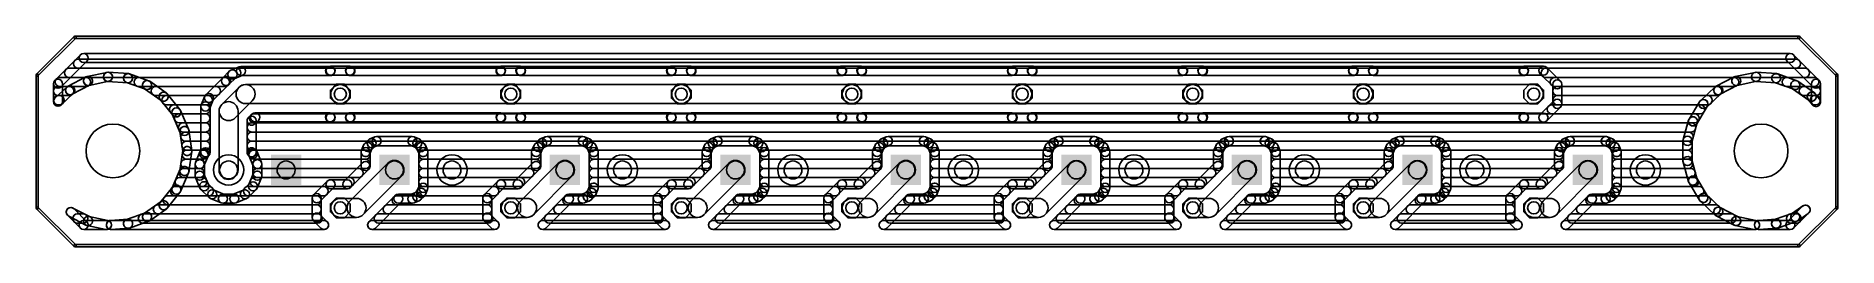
# Model space of a CAD drawing. Extents: x 0 to 121, y 0 to 14.
import ezdxf

# ---------------------------------------------------------------- set-up
doc = ezdxf.new("R2010")
doc.units = 0
for name, color, linetype in [('16', 175, 'CONTINUOUS'), ('17', 82, 'CONTINUOUS'), ('20', 30, 'CONTINUOUS'), ('44', 253, 'CONTINUOUS')]:
    doc.layers.add(name, color=color, linetype=linetype)

# ---------------------------------------------------------------- blocks, each defined once
blk = doc.blocks.new('SQUAREP')
blk.add_solid([(-0.5, -0.5), (0.5, -0.5), (-0.5, 0.5), (0.5, 0.5)])
blk = doc.blocks.new('ROUNDP')
blk.add_circle((0, 0), 0.5)
blk = doc.blocks.new('OCTAGONP')
blk.add_lwpolyline([(-0.5, -0.2071), (-0.5, 0.2071), (-0.2071, 0.5), (0.2071, 0.5), (0.5, 0.2071), (0.5, -0.2071), (0.2071, -0.5), (-0.2071, -0.5)], close=True)

msp = doc.modelspace()

# ---------------------------------------------------------------- linework, layer by layer
at = {"layer": '16'}
for points in [[(1.6125, 10.6358), (3.3342, 12.3575, 1), (2.9031, 12.7885), (1.1815, 11.0669, 1)], [(2.7376, 11.8872), (117.9123, 11.8872, 1), (117.9123, 12.4968), (2.7376, 12.4968, 1)], [(3.1187, 12.2682), (117.5313, 12.2682, 1), (117.5313, 12.8778), (3.1187, 12.8778, 1)], [(117.3158, 12.3575), (119.0375, 10.6358, 1), (119.4685, 11.0669), (117.7469, 12.7885, 1)], [(1.7018, 9.6588), (1.7018, 10.8513, 1), (1.0922, 10.8513), (1.0922, 9.6588, 1)], [(1.5185, 10.668), (3.2813, 10.668, 1), (3.2813, 11.2776), (1.5185, 11.2776, 1)], [(2.128, 11.2776), (13.3552, 11.2776, 1), (13.3552, 11.8872), (2.128, 11.8872, 1)], [(3.2726, 11.3116), (2.0688, 10.6878, 1), (2.3493, 10.1466), (3.5531, 10.7703, 1)], [(4.6782, 11.6152), (3.3508, 11.3394, 1), (3.4749, 10.7425), (4.8023, 11.0184, 1)], [(3.4128, 11.3458), (3.4128, 11.3458, 1), (3.4128, 10.7362), (3.4128, 10.7362, 1)], [(6.1137, 11.5284), (4.7611, 11.6209, 1), (4.7195, 11.0127), (6.0721, 10.9202, 1)], [(4.7403, 11.6216), (4.7403, 11.6216, 1), (4.7403, 11.012), (4.7403, 11.012, 1)], [(7.4725, 11.0574), (6.195, 11.5115, 1), (5.9908, 10.9371), (7.2683, 10.483, 1)], [(6.0929, 11.5291), (6.0929, 11.5291, 1), (6.0929, 10.9195), (6.0929, 10.9195, 1)], [(6.8005, 10.668), (12.5916, 10.668, 1), (12.5916, 11.2776), (6.8005, 11.2776, 1)], [(8.6538, 10.2374), (7.5462, 11.0193, 1), (7.1946, 10.5212), (8.3022, 9.7394, 1)], [(7.3704, 11.075), (7.3704, 11.075, 1), (7.3704, 10.4654), (7.3704, 10.4654, 1)], [(12.441, 11.2532), (11.3032, 10.1154, 1), (11.7342, 9.6843), (12.872, 10.8221, 1)], [(12.8768, 11.689), (12.441, 11.2532, 1), (12.872, 10.8221), (13.3079, 11.258, 1)], [(13.5452, 11.991), (12.9757, 11.7551, 1), (13.209, 11.1919), (13.7784, 11.4278, 1)], [(19.6423, 12.0142), (13.6618, 12.0142, 1), (13.6618, 11.4046), (19.6423, 11.4046, 1)], [(19.4522, 11.9503), (19.4268, 11.9249, 1), (19.8578, 11.4939), (19.8832, 11.5193, 1)], [(20.9723, 12.0396), (19.6677, 12.0396, 1), (19.6677, 11.43), (20.9723, 11.43, 1)], [(21.2132, 11.9249), (21.1878, 11.9503, 1), (20.7568, 11.5193), (20.7822, 11.4939, 1)], [(31.0723, 12.0142), (20.9977, 12.0142, 1), (20.9977, 11.4046), (31.0723, 11.4046, 1)], [(30.8822, 11.9503), (30.8568, 11.9249, 1), (31.2878, 11.4939), (31.3132, 11.5193, 1)], [(32.4023, 12.0396), (31.0977, 12.0396, 1), (31.0977, 11.43), (32.4023, 11.43, 1)], [(32.6432, 11.9249), (32.6178, 11.9503, 1), (32.1868, 11.5193), (32.2122, 11.4939, 1)], [(42.5023, 12.0142), (32.4277, 12.0142, 1), (32.4277, 11.4046), (42.5023, 11.4046, 1)], [(42.3122, 11.9503), (42.2868, 11.9249, 1), (42.7178, 11.4939), (42.7432, 11.5193, 1)], [(43.8323, 12.0396), (42.5277, 12.0396, 1), (42.5277, 11.43), (43.8323, 11.43, 1)], [(44.0732, 11.9249), (44.0478, 11.9503, 1), (43.6168, 11.5193), (43.6422, 11.4939, 1)], [(53.9323, 12.0142), (43.8577, 12.0142, 1), (43.8577, 11.4046), (53.9323, 11.4046, 1)], [(53.7422, 11.9503), (53.7168, 11.9249, 1), (54.1478, 11.4939), (54.1732, 11.5193, 1)], [(55.2623, 12.0396), (53.9577, 12.0396, 1), (53.9577, 11.43), (55.2623, 11.43, 1)], [(55.5032, 11.9249), (55.4778, 11.9503, 1), (55.0468, 11.5193), (55.0722, 11.4939, 1)], [(65.3623, 12.0142), (55.2877, 12.0142, 1), (55.2877, 11.4046), (65.3623, 11.4046, 1)], [(65.1722, 11.9503), (65.1468, 11.9249, 1), (65.5778, 11.4939), (65.6032, 11.5193, 1)], [(66.6923, 12.0396), (65.3877, 12.0396, 1), (65.3877, 11.43), (66.6923, 11.43, 1)], [(66.9332, 11.9249), (66.9078, 11.9503, 1), (66.4768, 11.5193), (66.5022, 11.4939, 1)], [(76.7923, 12.0142), (66.7177, 12.0142, 1), (66.7177, 11.4046), (76.7923, 11.4046, 1)], [(76.6022, 11.9503), (76.5768, 11.9249, 1), (77.0078, 11.4939), (77.0332, 11.5193, 1)], [(78.1223, 12.0396), (76.8177, 12.0396, 1), (76.8177, 11.43), (78.1223, 11.43, 1)], [(78.3632, 11.9249), (78.3378, 11.9503, 1), (77.9068, 11.5193), (77.9322, 11.4939, 1)], [(88.2223, 12.0142), (78.1477, 12.0142, 1), (78.1477, 11.4046), (88.2223, 11.4046, 1)], [(88.0322, 11.9503), (88.0068, 11.9249, 1), (88.4378, 11.4939), (88.4632, 11.5193, 1)], [(89.5523, 12.0396), (88.2477, 12.0396, 1), (88.2477, 11.43), (89.5523, 11.43, 1)], [(89.7932, 11.9249), (89.7678, 11.9503, 1), (89.3368, 11.5193), (89.3622, 11.4939, 1)], [(99.6523, 12.0142), (89.5777, 12.0142, 1), (89.5777, 11.4046), (99.6523, 11.4046, 1)], [(99.4622, 11.9503), (99.4368, 11.9249, 1), (99.8678, 11.4939), (99.8932, 11.5193, 1)], [(100.9823, 12.0396), (99.6777, 12.0396, 1), (99.6777, 11.43), (100.9823, 11.43, 1)], [(102.1203, 11.0278), (101.1978, 11.9503, 1), (100.7668, 11.5193), (101.6893, 10.5968, 1)], [(101.1347, 11.2776), (118.5219, 11.2776, 1), (118.5219, 11.8872), (101.1347, 11.8872, 1)], [(101.7443, 10.668), (113.7713, 10.668, 1), (113.7713, 11.2776), (101.7443, 11.2776, 1)], [(102.2096, 9.5077), (102.2096, 10.8123, 1), (101.6, 10.8123), (101.6, 9.5077, 1)], [(113.7626, 11.3116), (112.5588, 10.6878, 1), (112.8393, 10.1466), (114.0431, 10.7703, 1)], [(115.1682, 11.6152), (113.8408, 11.3394, 1), (113.9649, 10.7425), (115.2923, 11.0184, 1)], [(116.6037, 11.5284), (115.2511, 11.6209, 1), (115.2095, 11.0127), (116.5621, 10.9202, 1)], [(117.9625, 11.0574), (116.685, 11.5115, 1), (116.4808, 10.9371), (117.7583, 10.483, 1)], [(117.2904, 10.668), (119.1315, 10.668, 1), (119.1315, 11.2776), (117.2904, 11.2776, 1)], [(119.1438, 10.2374), (118.0362, 11.0193, 1), (117.6846, 10.5212), (118.7922, 9.7394, 1)], [(118.9482, 10.8513), (118.9482, 9.6381, 1), (119.5578, 9.6381), (119.5578, 10.8513, 1)], [(2.001, 10.64), (1.189, 9.8815, 1), (1.605, 9.436), (2.4171, 10.1944, 1)], [(1.397, 10.0584), (2.1512, 10.0584, 1), (2.1512, 10.668), (1.397, 10.668, 1)], [(1.397, 9.4488), (1.4985, 9.4488, 1), (1.4985, 10.0584), (1.397, 10.0584, 1)], [(2.2091, 10.722), (2.2091, 10.722, 1), (2.2091, 10.1124), (2.2091, 10.1124, 1)], [(7.947, 10.0584), (11.982, 10.0584, 1), (11.982, 10.668), (7.947, 10.668, 1)], [(9.5701, 9.129), (8.7145, 10.1807, 1), (8.2416, 9.796), (9.0972, 8.7443, 1)], [(8.478, 10.2932), (8.478, 10.2932, 1), (8.478, 9.6836), (8.478, 9.6836, 1)], [(8.669, 9.4488), (11.4581, 9.4488, 1), (11.4581, 10.0584), (8.669, 10.0584, 1)], [(11.2371, 10.0165), (11.0012, 9.447, 1), (11.5644, 9.2138), (11.8003, 9.7832, 1)], [(13.2812, 8.5732), (14.419, 9.711, 1), (13.521, 10.609), (12.3832, 9.4712, 1)], [(13.97, 9.525), (20.32, 9.525, 1), (20.32, 10.795), (13.97, 10.795, 1)], [(20.32, 9.525), (31.75, 9.525, 1), (31.75, 10.795), (20.32, 10.795, 1)], [(31.75, 9.525), (43.18, 9.525, 1), (43.18, 10.795), (31.75, 10.795, 1)], [(43.18, 9.525), (54.61, 9.525, 1), (54.61, 10.795), (43.18, 10.795, 1)], [(54.61, 9.525), (66.04, 9.525, 1), (66.04, 10.795), (54.61, 10.795, 1)], [(66.04, 9.525), (77.47, 9.525, 1), (77.47, 10.795), (66.04, 10.795, 1)], [(77.47, 9.525), (88.9, 9.525, 1), (88.9, 10.795), (77.47, 10.795, 1)], [(88.9, 9.525), (100.33, 9.525, 1), (100.33, 10.795), (88.9, 10.795, 1)], [(101.1978, 8.3697), (102.1203, 9.2922, 1), (101.6893, 9.7232), (100.7668, 8.8007, 1)], [(101.9048, 10.0584), (112.6412, 10.0584, 1), (112.6412, 10.668), (101.9048, 10.668, 1)], [(101.9048, 9.4488), (111.9885, 9.4488, 1), (111.9885, 10.0584), (101.9048, 10.0584, 1)], [(111.4478, 9.6502), (110.7433, 8.4918, 1), (111.2642, 8.175), (111.9686, 9.3334, 1)], [(112.491, 10.64), (111.5002, 9.7146, 1), (111.9162, 9.269), (112.9071, 10.1944, 1)], [(111.4034, 9.4918), (111.4034, 9.4918, 1), (112.013, 9.4918), (112.013, 9.4918, 1)], [(112.6991, 10.722), (112.6991, 10.722, 1), (112.6991, 10.1124), (112.6991, 10.1124, 1)], [(118.437, 10.0584), (119.253, 10.0584, 1), (119.253, 10.668), (118.437, 10.668, 1)], [(119.4894, 9.8305), (119.2045, 10.1807, 1), (118.7316, 9.796), (119.0166, 9.4457, 1)], [(118.968, 10.2932), (118.968, 10.2932, 1), (118.968, 9.6836), (118.968, 9.6836, 1)], [(119.159, 9.4488), (119.253, 9.4488, 1), (119.253, 10.0584), (119.159, 10.0584, 1)], [(9.165, 8.8392), (11.2828, 8.8392, 1), (11.2828, 9.4488), (9.165, 9.4488, 1)], [(9.6384, 8.9367), (9.6384, 8.9367, 1), (9.0288, 8.9367), (9.0288, 8.9367, 1)], [(10.1534, 7.8146), (9.6132, 9.0581, 1), (9.0541, 8.8153), (9.5942, 7.5717, 1)], [(9.5084, 8.2296), (11.2828, 8.2296, 1), (11.2828, 8.8392), (9.5084, 8.8392, 1)], [(10.978, 9.3304), (10.978, 6.2606, 1), (11.5876, 6.2606), (11.5876, 9.3304, 1)], [(13.4672, 5.08), (13.4672, 9.0222, 1), (12.1972, 9.0222), (12.1972, 5.08, 1)], [(14.5971, 8.1649), (14.8273, 8.3951, 1), (14.3963, 8.8261), (14.1661, 8.5959, 1)], [(14.6864, 6.2606), (14.6864, 8.3804, 1), (14.0768, 8.3804), (14.0768, 6.2606, 1)], [(14.5356, 8.2296), (111.126, 8.2296, 1), (111.126, 8.8392), (14.5356, 8.8392, 1)], [(14.6118, 8.3058), (19.6423, 8.3058, 1), (19.6423, 8.9154), (14.6118, 8.9154, 1)], [(19.4268, 8.3951), (19.4522, 8.3697, 1), (19.8832, 8.8007), (19.8578, 8.8261, 1)], [(19.6677, 8.2804), (20.9723, 8.2804, 1), (20.9723, 8.89), (19.6677, 8.89, 1)], [(21.1878, 8.3697), (21.2132, 8.3951, 1), (20.7822, 8.8261), (20.7568, 8.8007, 1)], [(20.9977, 8.3058), (31.0723, 8.3058, 1), (31.0723, 8.9154), (20.9977, 8.9154, 1)], [(30.8568, 8.3951), (30.8822, 8.3697, 1), (31.3132, 8.8007), (31.2878, 8.8261, 1)], [(31.0977, 8.2804), (32.4023, 8.2804, 1), (32.4023, 8.89), (31.0977, 8.89, 1)], [(32.6178, 8.3697), (32.6432, 8.3951, 1), (32.2122, 8.8261), (32.1868, 8.8007, 1)], [(32.4277, 8.3058), (42.5023, 8.3058, 1), (42.5023, 8.9154), (32.4277, 8.9154, 1)], [(42.2868, 8.3951), (42.3122, 8.3697, 1), (42.7432, 8.8007), (42.7178, 8.8261, 1)], [(42.5277, 8.2804), (43.8323, 8.2804, 1), (43.8323, 8.89), (42.5277, 8.89, 1)], [(44.0478, 8.3697), (44.0732, 8.3951, 1), (43.6422, 8.8261), (43.6168, 8.8007, 1)], [(43.8577, 8.3058), (53.9323, 8.3058, 1), (53.9323, 8.9154), (43.8577, 8.9154, 1)], [(53.7168, 8.3951), (53.7422, 8.3697, 1), (54.1732, 8.8007), (54.1478, 8.8261, 1)], [(53.9577, 8.2804), (55.2623, 8.2804, 1), (55.2623, 8.89), (53.9577, 8.89, 1)], [(55.4778, 8.3697), (55.5032, 8.3951, 1), (55.0722, 8.8261), (55.0468, 8.8007, 1)], [(55.2877, 8.3058), (65.3623, 8.3058, 1), (65.3623, 8.9154), (55.2877, 8.9154, 1)], [(65.1468, 8.3951), (65.1722, 8.3697, 1), (65.6032, 8.8007), (65.5778, 8.8261, 1)], [(65.3877, 8.2804), (66.6923, 8.2804, 1), (66.6923, 8.89), (65.3877, 8.89, 1)], [(66.9078, 8.3697), (66.9332, 8.3951, 1), (66.5022, 8.8261), (66.4768, 8.8007, 1)], [(66.7177, 8.3058), (76.7923, 8.3058, 1), (76.7923, 8.9154), (66.7177, 8.9154, 1)], [(76.5768, 8.3951), (76.6022, 8.3697, 1), (77.0332, 8.8007), (77.0078, 8.8261, 1)], [(76.8177, 8.2804), (78.1223, 8.2804, 1), (78.1223, 8.89), (76.8177, 8.89, 1)], [(78.3378, 8.3697), (78.3632, 8.3951, 1), (77.9322, 8.8261), (77.9068, 8.8007, 1)], [(78.1477, 8.3058), (88.2223, 8.3058, 1), (88.2223, 8.9154), (78.1477, 8.9154, 1)], [(88.0068, 8.3951), (88.0322, 8.3697, 1), (88.4632, 8.8007), (88.4378, 8.8261, 1)], [(88.2477, 8.2804), (89.5523, 8.2804, 1), (89.5523, 8.89), (88.2477, 8.89, 1)], [(89.7678, 8.3697), (89.7932, 8.3951, 1), (89.3622, 8.8261), (89.3368, 8.8007, 1)], [(89.5777, 8.3058), (99.6523, 8.3058, 1), (99.6523, 8.9154), (89.5777, 8.9154, 1)], [(99.4368, 8.3951), (99.4622, 8.3697, 1), (99.8932, 8.8007), (99.8678, 8.8261, 1)], [(99.6777, 8.2804), (100.9823, 8.2804, 1), (100.9823, 8.89), (99.6777, 8.89, 1)], [(101.5411, 8.8392), (111.4967, 8.8392, 1), (111.4967, 9.4488), (101.5411, 9.4488, 1)], [(110.7103, 8.4156), (110.3445, 7.1101, 1), (110.9315, 6.9457), (111.2973, 8.2512, 1)], [(110.699, 8.3334), (110.699, 8.3334, 1), (111.3086, 8.3334), (111.3086, 8.3334, 1)], [(9.7732, 7.62), (11.2828, 7.62, 1), (11.2828, 8.2296), (9.7732, 8.2296, 1)], [(10.1786, 7.6932), (10.1786, 7.6932, 1), (9.569, 7.6932), (9.569, 7.6932, 1)], [(10.3604, 6.3915), (10.1757, 7.7347, 1), (9.5718, 7.6516), (9.7564, 6.3085, 1)], [(9.9257, 7.0104), (11.2828, 7.0104, 1), (11.2828, 7.62), (9.9257, 7.62, 1)], [(14.3816, 7.62), (110.8893, 7.62, 1), (110.8893, 8.2296), (14.3816, 8.2296, 1)], [(14.3816, 7.0104), (110.7185, 7.0104, 1), (110.7185, 7.62), (14.3816, 7.62, 1)], [(22.6377, 7.292), (22.3016, 7.1528, 1), (22.5349, 6.5896), (22.871, 6.7288, 1)], [(25.1501, 7.3152), (22.7543, 7.3152, 1), (22.7543, 6.7056), (25.1501, 6.7056, 1)], [(25.6028, 7.1528), (25.2667, 7.292, 1), (25.0334, 6.7288), (25.3695, 6.5896, 1)], [(34.0677, 7.292), (33.7316, 7.1528, 1), (33.9649, 6.5896), (34.301, 6.7288, 1)], [(36.5801, 7.3152), (34.1843, 7.3152, 1), (34.1843, 6.7056), (36.5801, 6.7056, 1)], [(37.0328, 7.1528), (36.6967, 7.292, 1), (36.4634, 6.7288), (36.7995, 6.5896, 1)], [(45.4977, 7.292), (45.1616, 7.1528, 1), (45.3949, 6.5896), (45.731, 6.7288, 1)], [(48.0101, 7.3152), (45.6143, 7.3152, 1), (45.6143, 6.7056), (48.0101, 6.7056, 1)], [(48.4628, 7.1528), (48.1267, 7.292, 1), (47.8934, 6.7288), (48.2295, 6.5896, 1)], [(56.9277, 7.292), (56.5916, 7.1528, 1), (56.8249, 6.5896), (57.161, 6.7288, 1)], [(59.4401, 7.3152), (57.0443, 7.3152, 1), (57.0443, 6.7056), (59.4401, 6.7056, 1)], [(59.8928, 7.1528), (59.5567, 7.292, 1), (59.3234, 6.7288), (59.6595, 6.5896, 1)], [(68.3577, 7.292), (68.0216, 7.1528, 1), (68.2549, 6.5896), (68.591, 6.7288, 1)], [(70.8701, 7.3152), (68.4743, 7.3152, 1), (68.4743, 6.7056), (70.8701, 6.7056, 1)], [(71.3228, 7.1528), (70.9867, 7.292, 1), (70.7534, 6.7288), (71.0895, 6.5896, 1)], [(79.7877, 7.292), (79.4516, 7.1528, 1), (79.6849, 6.5896), (80.021, 6.7288, 1)], [(82.3001, 7.3152), (79.9043, 7.3152, 1), (79.9043, 6.7056), (82.3001, 6.7056, 1)], [(82.7528, 7.1528), (82.4167, 7.292, 1), (82.1834, 6.7288), (82.5195, 6.5896, 1)], [(91.2177, 7.292), (90.8816, 7.1528, 1), (91.1149, 6.5896), (91.451, 6.7288, 1)], [(93.7301, 7.3152), (91.3343, 7.3152, 1), (91.3343, 6.7056), (93.7301, 6.7056, 1)], [(94.1828, 7.1528), (93.8467, 7.292, 1), (93.6134, 6.7288), (93.9495, 6.5896, 1)], [(102.6477, 7.292), (102.3116, 7.1528, 1), (102.5449, 6.5896), (102.881, 6.7288, 1)], [(105.1601, 7.3152), (102.7643, 7.3152, 1), (102.7643, 6.7056), (105.1601, 6.7056, 1)], [(105.6128, 7.1528), (105.2767, 7.292, 1), (105.0434, 6.7288), (105.3795, 6.5896, 1)], [(110.3332, 7.0279), (110.3332, 5.6721, 1), (110.9428, 5.6721), (110.9428, 7.0279, 1)], [(10.1757, 4.9653), (10.3604, 6.3085, 1), (9.7564, 6.3915), (9.5718, 5.0483, 1)], [(10.0095, 6.4008), (11.2828, 6.4008, 1), (11.2828, 7.0104), (10.0095, 7.0104, 1)], [(10.0235, 5.7912), (11.1636, 5.7912, 1), (11.1636, 6.4008), (10.0235, 6.4008, 1)], [(10.9141, 6.2901), (10.6202, 5.5806, 1), (11.1834, 5.3473), (11.4773, 6.0568, 1)], [(11.0673, 6.4761), (10.9802, 6.389, 1), (11.4112, 5.958), (11.4983, 6.0451, 1)], [(14.3816, 6.4008), (22.2526, 6.4008, 1), (22.2526, 7.0104), (14.3816, 7.0104, 1)], [(14.6842, 6.389), (14.5971, 6.4761, 1), (14.1661, 6.0451), (14.2532, 5.958, 1)], [(15.0442, 5.5806), (14.7503, 6.2901, 1), (14.1871, 6.0568), (14.481, 5.3473, 1)], [(14.5008, 5.7912), (22.0218, 5.7912, 1), (22.0218, 6.4008), (14.5008, 6.4008, 1)], [(21.8794, 6.7306), (21.7402, 6.3945, 1), (22.3034, 6.1612), (22.4426, 6.4973, 1)], [(21.717, 6.2779), (21.717, 5.3408, 1), (22.3266, 5.3408), (22.3266, 6.2779, 1)], [(22.2027, 7.0867), (21.9455, 6.8295, 1), (22.3765, 6.3984), (22.6338, 6.6557, 1)], [(25.9589, 6.8295), (25.7017, 7.0867, 1), (25.2706, 6.6557), (25.5279, 6.3984, 1)], [(25.6518, 6.4008), (33.6826, 6.4008, 1), (33.6826, 7.0104), (25.6518, 7.0104, 1)], [(26.1642, 6.3945), (26.025, 6.7306, 1), (25.4618, 6.4973), (25.601, 6.1612, 1)], [(26.1874, 3.8821), (26.1874, 6.2779, 1), (25.5778, 6.2779), (25.5778, 3.8821, 1)], [(25.8826, 5.7912), (33.4518, 5.7912, 1), (33.4518, 6.4008), (25.8826, 6.4008, 1)], [(33.3094, 6.7306), (33.1702, 6.3945, 1), (33.7334, 6.1612), (33.8726, 6.4973, 1)], [(33.147, 6.2779), (33.147, 5.3408, 1), (33.7566, 5.3408), (33.7566, 6.2779, 1)], [(33.6327, 7.0867), (33.3755, 6.8295, 1), (33.8065, 6.3984), (34.0638, 6.6557, 1)], [(37.3889, 6.8295), (37.1317, 7.0867, 1), (36.7006, 6.6557), (36.9579, 6.3984, 1)], [(37.0818, 6.4008), (45.1126, 6.4008, 1), (45.1126, 7.0104), (37.0818, 7.0104, 1)], [(37.5942, 6.3945), (37.455, 6.7306, 1), (36.8918, 6.4973), (37.031, 6.1612, 1)], [(37.6174, 3.8821), (37.6174, 6.2779, 1), (37.0078, 6.2779), (37.0078, 3.8821, 1)], [(37.3126, 5.7912), (44.8818, 5.7912, 1), (44.8818, 6.4008), (37.3126, 6.4008, 1)], [(44.7394, 6.7306), (44.6002, 6.3945, 1), (45.1634, 6.1612), (45.3026, 6.4973, 1)], [(44.577, 6.2779), (44.577, 5.3408, 1), (45.1866, 5.3408), (45.1866, 6.2779, 1)], [(45.0627, 7.0867), (44.8055, 6.8295, 1), (45.2365, 6.3984), (45.4938, 6.6557, 1)], [(48.8189, 6.8295), (48.5617, 7.0867, 1), (48.1306, 6.6557), (48.3879, 6.3984, 1)], [(48.5118, 6.4008), (56.5426, 6.4008, 1), (56.5426, 7.0104), (48.5118, 7.0104, 1)], [(49.0242, 6.3945), (48.885, 6.7306, 1), (48.3218, 6.4973), (48.461, 6.1612, 1)], [(49.0474, 3.8821), (49.0474, 6.2779, 1), (48.4378, 6.2779), (48.4378, 3.8821, 1)], [(48.7426, 5.7912), (56.3118, 5.7912, 1), (56.3118, 6.4008), (48.7426, 6.4008, 1)], [(56.1694, 6.7306), (56.0302, 6.3945, 1), (56.5934, 6.1612), (56.7326, 6.4973, 1)], [(56.007, 6.2779), (56.007, 5.3408, 1), (56.6166, 5.3408), (56.6166, 6.2779, 1)], [(56.4927, 7.0867), (56.2355, 6.8295, 1), (56.6665, 6.3984), (56.9238, 6.6557, 1)], [(60.2489, 6.8295), (59.9917, 7.0867, 1), (59.5606, 6.6557), (59.8179, 6.3984, 1)], [(59.9418, 6.4008), (67.9726, 6.4008, 1), (67.9726, 7.0104), (59.9418, 7.0104, 1)], [(60.4542, 6.3945), (60.315, 6.7306, 1), (59.7518, 6.4973), (59.891, 6.1612, 1)], [(60.4774, 3.8821), (60.4774, 6.2779, 1), (59.8678, 6.2779), (59.8678, 3.8821, 1)], [(60.1726, 5.7912), (67.7418, 5.7912, 1), (67.7418, 6.4008), (60.1726, 6.4008, 1)], [(67.5994, 6.7306), (67.4602, 6.3945, 1), (68.0234, 6.1612), (68.1626, 6.4973, 1)], [(67.437, 6.2779), (67.437, 5.3408, 1), (68.0466, 5.3408), (68.0466, 6.2779, 1)], [(67.9227, 7.0867), (67.6655, 6.8295, 1), (68.0965, 6.3984), (68.3538, 6.6557, 1)], [(71.6789, 6.8295), (71.4217, 7.0867, 1), (70.9906, 6.6557), (71.2479, 6.3984, 1)], [(71.3718, 6.4008), (79.4026, 6.4008, 1), (79.4026, 7.0104), (71.3718, 7.0104, 1)], [(71.8842, 6.3945), (71.745, 6.7306, 1), (71.1818, 6.4973), (71.321, 6.1612, 1)], [(71.9074, 3.8821), (71.9074, 6.2779, 1), (71.2978, 6.2779), (71.2978, 3.8821, 1)], [(71.6026, 5.7912), (79.1718, 5.7912, 1), (79.1718, 6.4008), (71.6026, 6.4008, 1)], [(79.0294, 6.7306), (78.8902, 6.3945, 1), (79.4534, 6.1612), (79.5926, 6.4973, 1)], [(78.867, 6.2779), (78.867, 5.3408, 1), (79.4766, 5.3408), (79.4766, 6.2779, 1)], [(79.3527, 7.0867), (79.0955, 6.8295, 1), (79.5265, 6.3984), (79.7838, 6.6557, 1)], [(83.1089, 6.8295), (82.8517, 7.0867, 1), (82.4206, 6.6557), (82.6779, 6.3984, 1)], [(82.8018, 6.4008), (90.8326, 6.4008, 1), (90.8326, 7.0104), (82.8018, 7.0104, 1)], [(83.3142, 6.3945), (83.175, 6.7306, 1), (82.6118, 6.4973), (82.751, 6.1612, 1)], [(83.3374, 3.8821), (83.3374, 6.2779, 1), (82.7278, 6.2779), (82.7278, 3.8821, 1)], [(83.0326, 5.7912), (90.6018, 5.7912, 1), (90.6018, 6.4008), (83.0326, 6.4008, 1)], [(90.4594, 6.7306), (90.3202, 6.3945, 1), (90.8834, 6.1612), (91.0226, 6.4973, 1)], [(90.297, 6.2779), (90.297, 5.3408, 1), (90.9066, 5.3408), (90.9066, 6.2779, 1)], [(90.7827, 7.0867), (90.5255, 6.8295, 1), (90.9565, 6.3984), (91.2138, 6.6557, 1)], [(94.5389, 6.8295), (94.2817, 7.0867, 1), (93.8506, 6.6557), (94.1079, 6.3984, 1)], [(94.2318, 6.4008), (102.2626, 6.4008, 1), (102.2626, 7.0104), (94.2318, 7.0104, 1)], [(94.7442, 6.3945), (94.605, 6.7306, 1), (94.0418, 6.4973), (94.181, 6.1612, 1)], [(94.7674, 3.8821), (94.7674, 6.2779, 1), (94.1578, 6.2779), (94.1578, 3.8821, 1)], [(94.4626, 5.7912), (102.0318, 5.7912, 1), (102.0318, 6.4008), (94.4626, 6.4008, 1)], [(101.8894, 6.7306), (101.7502, 6.3945, 1), (102.3134, 6.1612), (102.4526, 6.4973, 1)], [(101.727, 6.2779), (101.727, 5.3408, 1), (102.3366, 5.3408), (102.3366, 6.2779, 1)], [(102.2127, 7.0867), (101.9555, 6.8295, 1), (102.3865, 6.3984), (102.6438, 6.6557, 1)], [(105.9689, 6.8295), (105.7117, 7.0867, 1), (105.2806, 6.6557), (105.5379, 6.3984, 1)], [(105.6618, 6.4008), (110.638, 6.4008, 1), (110.638, 7.0104), (105.6618, 7.0104, 1)], [(106.1742, 6.3945), (106.035, 6.7306, 1), (105.4718, 6.4973), (105.611, 6.1612, 1)], [(106.1974, 3.8821), (106.1974, 6.2779, 1), (105.5878, 6.2779), (105.5878, 3.8821, 1)], [(105.8926, 5.7912), (110.638, 5.7912, 1), (110.638, 6.4008), (105.8926, 6.4008, 1)], [(9.6132, 3.6419), (10.1534, 4.8854, 1), (9.5942, 5.1283), (9.0541, 3.8847, 1)], [(9.8173, 4.572), (10.9018, 4.572, 1), (10.9018, 5.1816), (9.8173, 5.1816, 1)], [(10.1786, 5.0068), (10.1786, 5.0068, 1), (9.569, 5.0068), (9.569, 5.0068, 1)], [(9.9397, 5.1816), (10.9111, 5.1816, 1), (10.9111, 5.7912), (9.9397, 5.7912, 1)], [(10.597, 5.464), (10.597, 4.696, 1), (11.2066, 4.696), (11.2066, 5.464, 1)], [(10.6202, 4.5794), (10.9141, 3.8699, 1), (11.4773, 4.1032), (11.1834, 4.8127, 1)], [(14.7503, 3.8699), (15.0442, 4.5794, 1), (14.481, 4.8127), (14.1871, 4.1032, 1)], [(14.7533, 5.1816), (22.0218, 5.1816, 1), (22.0218, 5.7912), (14.7533, 5.7912, 1)], [(15.0674, 4.696), (15.0674, 5.464, 1), (14.4578, 5.464), (14.4578, 4.696, 1)], [(14.7626, 4.572), (21.5578, 4.572, 1), (21.5578, 5.1816), (14.7626, 5.1816, 1)], [(21.8063, 5.5563), (20.5803, 4.3303, 1), (21.0113, 3.8993), (22.2373, 5.1253, 1)], [(21.8612, 2.091), (24.4012, 4.631, 1), (23.5032, 5.529), (20.9632, 2.989, 1)], [(25.8826, 5.1816), (33.4518, 5.1816, 1), (33.4518, 5.7912), (25.8826, 5.7912, 1)], [(25.8826, 4.572), (32.9878, 4.572, 1), (32.9878, 5.1816), (25.8826, 5.1816, 1)], [(33.2363, 5.5563), (32.0103, 4.3303, 1), (32.4413, 3.8993), (33.6673, 5.1253, 1)], [(33.2912, 2.091), (35.8312, 4.631, 1), (34.9332, 5.529), (32.3932, 2.989, 1)], [(37.3126, 5.1816), (44.8818, 5.1816, 1), (44.8818, 5.7912), (37.3126, 5.7912, 1)], [(37.3126, 4.572), (44.4178, 4.572, 1), (44.4178, 5.1816), (37.3126, 5.1816, 1)], [(44.6663, 5.5563), (43.4403, 4.3303, 1), (43.8713, 3.8993), (45.0973, 5.1253, 1)], [(44.7212, 2.091), (47.2612, 4.631, 1), (46.3632, 5.529), (43.8232, 2.989, 1)], [(48.7426, 5.1816), (56.3118, 5.1816, 1), (56.3118, 5.7912), (48.7426, 5.7912, 1)], [(48.7426, 4.572), (55.8478, 4.572, 1), (55.8478, 5.1816), (48.7426, 5.1816, 1)], [(56.0963, 5.5563), (54.8703, 4.3303, 1), (55.3013, 3.8993), (56.5273, 5.1253, 1)], [(56.1512, 2.091), (58.6912, 4.631, 1), (57.7932, 5.529), (55.2532, 2.989, 1)], [(60.1726, 5.1816), (67.7418, 5.1816, 1), (67.7418, 5.7912), (60.1726, 5.7912, 1)], [(60.1726, 4.572), (67.2778, 4.572, 1), (67.2778, 5.1816), (60.1726, 5.1816, 1)], [(67.5263, 5.5563), (66.3003, 4.3303, 1), (66.7313, 3.8993), (67.9573, 5.1253, 1)], [(67.5812, 2.091), (70.1212, 4.631, 1), (69.2232, 5.529), (66.6832, 2.989, 1)], [(71.6026, 5.1816), (79.1718, 5.1816, 1), (79.1718, 5.7912), (71.6026, 5.7912, 1)], [(71.6026, 4.572), (78.7078, 4.572, 1), (78.7078, 5.1816), (71.6026, 5.1816, 1)], [(78.9563, 5.5563), (77.7303, 4.3303, 1), (78.1613, 3.8993), (79.3873, 5.1253, 1)], [(79.0112, 2.091), (81.5512, 4.631, 1), (80.6532, 5.529), (78.1132, 2.989, 1)], [(83.0326, 5.1816), (90.6018, 5.1816, 1), (90.6018, 5.7912), (83.0326, 5.7912, 1)], [(83.0326, 4.572), (90.1378, 4.572, 1), (90.1378, 5.1816), (83.0326, 5.1816, 1)], [(90.3863, 5.5563), (89.1603, 4.3303, 1), (89.5913, 3.8993), (90.8173, 5.1253, 1)], [(90.4412, 2.091), (92.9812, 4.631, 1), (92.0832, 5.529), (89.5432, 2.989, 1)], [(94.4626, 5.1816), (102.0318, 5.1816, 1), (102.0318, 5.7912), (94.4626, 5.7912, 1)], [(94.4626, 4.572), (101.5678, 4.572, 1), (101.5678, 5.1816), (94.4626, 5.1816, 1)], [(101.8163, 5.5563), (100.5903, 4.3303, 1), (101.0213, 3.8993), (102.2473, 5.1253, 1)], [(101.8712, 2.091), (104.4112, 4.631, 1), (103.5132, 5.529), (100.9732, 2.989, 1)], [(105.8926, 5.1816), (110.69, 5.1816, 1), (110.69, 5.7912), (105.8926, 5.7912, 1)], [(105.8926, 4.572), (110.8608, 4.572, 1), (110.8608, 5.1816), (105.8926, 5.1816, 1)], [(110.3445, 5.5899), (110.7103, 4.2844, 1), (111.2973, 4.4488), (110.9315, 5.7543, 1)], [(8.7145, 2.5193), (9.5701, 3.5709, 1), (9.0972, 3.9557), (8.2416, 2.904, 1)], [(9.2476, 3.3528), (11.5246, 3.3528, 1), (11.5246, 3.9624), (9.2476, 3.9624, 1)], [(9.6384, 3.7633), (9.6384, 3.7633, 1), (9.0288, 3.7633), (9.0288, 3.7633, 1)], [(9.5525, 3.9624), (11.0794, 3.9624, 1), (11.0794, 4.572), (9.5525, 4.572, 1)], [(10.9802, 3.771), (11.5232, 3.228, 1), (11.9542, 3.659), (11.4112, 4.202, 1)], [(11.6221, 3.1619), (12.3316, 2.868, 1), (12.5649, 3.4312), (11.8554, 3.7251, 1)], [(13.3328, 2.868), (14.0423, 3.1619, 1), (13.809, 3.7251), (13.0995, 3.4312, 1)], [(14.1412, 3.228), (14.6842, 3.771, 1), (14.2532, 4.202), (13.7102, 3.659, 1)], [(14.1398, 3.3528), (19.2105, 3.3528, 1), (19.2105, 3.9624), (14.1398, 3.9624, 1)], [(14.585, 3.9624), (20.9482, 3.9624, 1), (20.9482, 4.572), (14.585, 4.572, 1)], [(19.4522, 4.3303), (18.5297, 3.4078, 1), (18.9607, 2.9768), (19.8832, 3.8993, 1)], [(20.7958, 4.4196), (19.6677, 4.4196, 1), (19.6677, 3.81), (20.7958, 3.81, 1)], [(25.7017, 3.0733), (25.9589, 3.3305, 1), (25.5279, 3.7616), (25.2706, 3.5043, 1)], [(26.025, 3.4294), (26.1642, 3.7655, 1), (25.601, 3.9988), (25.4618, 3.6627, 1)], [(25.7896, 3.3528), (30.6405, 3.3528, 1), (30.6405, 3.9624), (25.7896, 3.9624, 1)], [(25.8826, 3.9624), (32.3782, 3.9624, 1), (32.3782, 4.572), (25.8826, 4.572, 1)], [(30.8822, 4.3303), (29.9597, 3.4078, 1), (30.3907, 2.9768), (31.3132, 3.8993, 1)], [(32.2258, 4.4196), (31.0977, 4.4196, 1), (31.0977, 3.81), (32.2258, 3.81, 1)], [(37.1317, 3.0733), (37.3889, 3.3305, 1), (36.9579, 3.7616), (36.7006, 3.5043, 1)], [(37.455, 3.4294), (37.5942, 3.7655, 1), (37.031, 3.9988), (36.8918, 3.6627, 1)], [(37.2196, 3.3528), (42.0705, 3.3528, 1), (42.0705, 3.9624), (37.2196, 3.9624, 1)], [(37.3126, 3.9624), (43.8082, 3.9624, 1), (43.8082, 4.572), (37.3126, 4.572, 1)], [(42.3122, 4.3303), (41.3897, 3.4078, 1), (41.8207, 2.9768), (42.7432, 3.8993, 1)], [(43.6558, 4.4196), (42.5277, 4.4196, 1), (42.5277, 3.81), (43.6558, 3.81, 1)], [(48.5617, 3.0733), (48.8189, 3.3305, 1), (48.3879, 3.7616), (48.1306, 3.5043, 1)], [(48.885, 3.4294), (49.0242, 3.7655, 1), (48.461, 3.9988), (48.3218, 3.6627, 1)], [(48.6496, 3.3528), (53.5005, 3.3528, 1), (53.5005, 3.9624), (48.6496, 3.9624, 1)], [(48.7426, 3.9624), (55.2382, 3.9624, 1), (55.2382, 4.572), (48.7426, 4.572, 1)], [(53.7422, 4.3303), (52.8197, 3.4078, 1), (53.2507, 2.9768), (54.1732, 3.8993, 1)], [(55.0858, 4.4196), (53.9577, 4.4196, 1), (53.9577, 3.81), (55.0858, 3.81, 1)], [(59.9917, 3.0733), (60.2489, 3.3305, 1), (59.8179, 3.7616), (59.5606, 3.5043, 1)], [(60.315, 3.4294), (60.4542, 3.7655, 1), (59.891, 3.9988), (59.7518, 3.6627, 1)], [(60.0796, 3.3528), (64.9305, 3.3528, 1), (64.9305, 3.9624), (60.0796, 3.9624, 1)], [(60.1726, 3.9624), (66.6682, 3.9624, 1), (66.6682, 4.572), (60.1726, 4.572, 1)], [(65.1722, 4.3303), (64.2497, 3.4078, 1), (64.6807, 2.9768), (65.6032, 3.8993, 1)], [(66.5158, 4.4196), (65.3877, 4.4196, 1), (65.3877, 3.81), (66.5158, 3.81, 1)], [(71.4217, 3.0733), (71.6789, 3.3305, 1), (71.2479, 3.7616), (70.9906, 3.5043, 1)], [(71.745, 3.4294), (71.8842, 3.7655, 1), (71.321, 3.9988), (71.1818, 3.6627, 1)], [(71.5096, 3.3528), (76.3605, 3.3528, 1), (76.3605, 3.9624), (71.5096, 3.9624, 1)], [(71.6026, 3.9624), (78.0982, 3.9624, 1), (78.0982, 4.572), (71.6026, 4.572, 1)], [(76.6022, 4.3303), (75.6797, 3.4078, 1), (76.1107, 2.9768), (77.0332, 3.8993, 1)], [(77.9458, 4.4196), (76.8177, 4.4196, 1), (76.8177, 3.81), (77.9458, 3.81, 1)], [(82.8517, 3.0733), (83.1089, 3.3305, 1), (82.6779, 3.7616), (82.4206, 3.5043, 1)], [(83.175, 3.4294), (83.3142, 3.7655, 1), (82.751, 3.9988), (82.6118, 3.6627, 1)], [(82.9396, 3.3528), (87.7905, 3.3528, 1), (87.7905, 3.9624), (82.9396, 3.9624, 1)], [(83.0326, 3.9624), (89.5282, 3.9624, 1), (89.5282, 4.572), (83.0326, 4.572, 1)], [(88.0322, 4.3303), (87.1097, 3.4078, 1), (87.5407, 2.9768), (88.4632, 3.8993, 1)], [(89.3758, 4.4196), (88.2477, 4.4196, 1), (88.2477, 3.81), (89.3758, 3.81, 1)], [(94.2817, 3.0733), (94.5389, 3.3305, 1), (94.1079, 3.7616), (93.8506, 3.5043, 1)], [(94.605, 3.4294), (94.7442, 3.7655, 1), (94.181, 3.9988), (94.0418, 3.6627, 1)], [(94.3696, 3.3528), (99.2205, 3.3528, 1), (99.2205, 3.9624), (94.3696, 3.9624, 1)], [(94.4626, 3.9624), (100.9582, 3.9624, 1), (100.9582, 4.572), (94.4626, 4.572, 1)], [(99.4622, 4.3303), (98.5397, 3.4078, 1), (98.9707, 2.9768), (99.8932, 3.8993, 1)], [(100.8058, 4.4196), (99.6777, 4.4196, 1), (99.6777, 3.81), (100.8058, 3.81, 1)], [(105.7117, 3.0733), (105.9689, 3.3305, 1), (105.5379, 3.7616), (105.2806, 3.5043, 1)], [(106.035, 3.4294), (106.1742, 3.7655, 1), (105.611, 3.9988), (105.4718, 3.6627, 1)], [(105.7996, 3.3528), (111.4349, 3.3528, 1), (111.4349, 3.9624), (105.7996, 3.9624, 1)], [(105.8926, 3.9624), (111.0642, 3.9624, 1), (111.0642, 4.572), (105.8926, 4.572, 1)], [(110.7433, 4.2082), (111.4478, 3.0498, 1), (111.9686, 3.3666), (111.2642, 4.525, 1)], [(110.699, 4.3666), (110.699, 4.3666, 1), (111.3086, 4.3666), (111.3086, 4.3666, 1)], [(3.3342, 1.6125), (2.474, 2.4727, 1), (2.0429, 2.0417), (2.9031, 1.1815, 1)], [(2.1182, 1.9866), (3.2726, 1.3884, 1), (3.5531, 1.9297), (2.3987, 2.5278, 1)], [(7.5462, 1.6807), (8.6538, 2.4626, 1), (8.3022, 2.9606), (7.1946, 2.1788, 1)], [(8.091, 2.1336), (18.7452, 2.1336, 1), (18.7452, 2.7432), (8.091, 2.7432, 1)], [(8.478, 2.4068), (8.478, 2.4068, 1), (8.478, 3.0164), (8.478, 3.0164, 1)], [(8.7828, 2.7116), (8.7828, 2.7116, 1), (8.1732, 2.7116), (8.1732, 2.7116, 1)], [(8.7517, 2.7432), (18.7452, 2.7432, 1), (18.7452, 3.3528), (8.7517, 3.3528, 1)], [(12.4482, 2.8448), (13.2162, 2.8448, 1), (13.2162, 3.4544), (12.4482, 3.4544, 1)], [(18.4404, 3.1923), (18.4404, 1.8877, 1), (19.05, 1.8877), (19.05, 3.1923, 1)], [(20.32, 1.905), (21.4122, 1.905, 1), (21.4122, 3.175), (20.32, 3.175, 1)], [(22.6759, 1.1815), (24.4285, 2.9341, 1), (23.9975, 3.3651), (22.2448, 1.6125, 1)], [(23.5018, 2.1336), (30.1752, 2.1336, 1), (30.1752, 2.7432), (23.5018, 2.7432, 1)], [(24.1114, 2.7432), (30.1752, 2.7432, 1), (30.1752, 3.3528), (24.1114, 3.3528, 1)], [(24.213, 2.8448), (25.1501, 2.8448, 1), (25.1501, 3.4544), (24.213, 3.4544, 1)], [(25.2667, 2.868), (25.6028, 3.0072, 1), (25.3695, 3.5704), (25.0334, 3.4312, 1)], [(29.8704, 3.1923), (29.8704, 1.8877, 1), (30.48, 1.8877), (30.48, 3.1923, 1)], [(31.75, 1.905), (32.8422, 1.905, 1), (32.8422, 3.175), (31.75, 3.175, 1)], [(34.1059, 1.1815), (35.8585, 2.9341, 1), (35.4275, 3.3651), (33.6748, 1.6125, 1)], [(34.9318, 2.1336), (41.6052, 2.1336, 1), (41.6052, 2.7432), (34.9318, 2.7432, 1)], [(35.5414, 2.7432), (41.6052, 2.7432, 1), (41.6052, 3.3528), (35.5414, 3.3528, 1)], [(35.643, 2.8448), (36.5801, 2.8448, 1), (36.5801, 3.4544), (35.643, 3.4544, 1)], [(36.6967, 2.868), (37.0328, 3.0072, 1), (36.7995, 3.5704), (36.4634, 3.4312, 1)], [(41.3004, 3.1923), (41.3004, 1.8877, 1), (41.91, 1.8877), (41.91, 3.1923, 1)], [(43.18, 1.905), (44.2722, 1.905, 1), (44.2722, 3.175), (43.18, 3.175, 1)], [(45.5359, 1.1815), (47.2885, 2.9341, 1), (46.8575, 3.3651), (45.1048, 1.6125, 1)], [(46.3618, 2.1336), (53.0352, 2.1336, 1), (53.0352, 2.7432), (46.3618, 2.7432, 1)], [(46.9714, 2.7432), (53.0352, 2.7432, 1), (53.0352, 3.3528), (46.9714, 3.3528, 1)], [(47.073, 2.8448), (48.0101, 2.8448, 1), (48.0101, 3.4544), (47.073, 3.4544, 1)], [(48.1267, 2.868), (48.4628, 3.0072, 1), (48.2295, 3.5704), (47.8934, 3.4312, 1)], [(52.7304, 3.1923), (52.7304, 1.8877, 1), (53.34, 1.8877), (53.34, 3.1923, 1)], [(54.61, 1.905), (55.7022, 1.905, 1), (55.7022, 3.175), (54.61, 3.175, 1)], [(56.9659, 1.1815), (58.7185, 2.9341, 1), (58.2875, 3.3651), (56.5348, 1.6125, 1)], [(57.7918, 2.1336), (64.4652, 2.1336, 1), (64.4652, 2.7432), (57.7918, 2.7432, 1)], [(58.4014, 2.7432), (64.4652, 2.7432, 1), (64.4652, 3.3528), (58.4014, 3.3528, 1)], [(58.503, 2.8448), (59.4401, 2.8448, 1), (59.4401, 3.4544), (58.503, 3.4544, 1)], [(59.5567, 2.868), (59.8928, 3.0072, 1), (59.6595, 3.5704), (59.3234, 3.4312, 1)], [(64.1604, 3.1923), (64.1604, 1.8877, 1), (64.77, 1.8877), (64.77, 3.1923, 1)], [(66.04, 1.905), (67.1322, 1.905, 1), (67.1322, 3.175), (66.04, 3.175, 1)], [(68.3959, 1.1815), (70.1485, 2.9341, 1), (69.7175, 3.3651), (67.9648, 1.6125, 1)], [(69.2218, 2.1336), (75.8952, 2.1336, 1), (75.8952, 2.7432), (69.2218, 2.7432, 1)], [(69.8314, 2.7432), (75.8952, 2.7432, 1), (75.8952, 3.3528), (69.8314, 3.3528, 1)], [(69.933, 2.8448), (70.8701, 2.8448, 1), (70.8701, 3.4544), (69.933, 3.4544, 1)], [(70.9867, 2.868), (71.3228, 3.0072, 1), (71.0895, 3.5704), (70.7534, 3.4312, 1)], [(75.5904, 3.1923), (75.5904, 1.8877, 1), (76.2, 1.8877), (76.2, 3.1923, 1)], [(77.47, 1.905), (78.5622, 1.905, 1), (78.5622, 3.175), (77.47, 3.175, 1)], [(79.8259, 1.1815), (81.5785, 2.9341, 1), (81.1475, 3.3651), (79.3948, 1.6125, 1)], [(80.6518, 2.1336), (87.3252, 2.1336, 1), (87.3252, 2.7432), (80.6518, 2.7432, 1)], [(81.2614, 2.7432), (87.3252, 2.7432, 1), (87.3252, 3.3528), (81.2614, 3.3528, 1)], [(81.363, 2.8448), (82.3001, 2.8448, 1), (82.3001, 3.4544), (81.363, 3.4544, 1)], [(82.4167, 2.868), (82.7528, 3.0072, 1), (82.5195, 3.5704), (82.1834, 3.4312, 1)], [(87.0204, 3.1923), (87.0204, 1.8877, 1), (87.63, 1.8877), (87.63, 3.1923, 1)], [(88.9, 1.905), (89.9922, 1.905, 1), (89.9922, 3.175), (88.9, 3.175, 1)], [(91.2559, 1.1815), (93.0085, 2.9341, 1), (92.5775, 3.3651), (90.8248, 1.6125, 1)], [(92.0818, 2.1336), (98.7552, 2.1336, 1), (98.7552, 2.7432), (92.0818, 2.7432, 1)], [(92.6914, 2.7432), (98.7552, 2.7432, 1), (98.7552, 3.3528), (92.6914, 3.3528, 1)], [(92.793, 2.8448), (93.7301, 2.8448, 1), (93.7301, 3.4544), (92.793, 3.4544, 1)], [(93.8467, 2.868), (94.1828, 3.0072, 1), (93.9495, 3.5704), (93.6134, 3.4312, 1)], [(98.4504, 3.1923), (98.4504, 1.8877, 1), (99.06, 1.8877), (99.06, 3.1923, 1)], [(100.33, 1.905), (101.4222, 1.905, 1), (101.4222, 3.175), (100.33, 3.175, 1)], [(102.6859, 1.1815), (104.4385, 2.9341, 1), (104.0075, 3.3651), (102.2548, 1.6125, 1)], [(103.5118, 2.1336), (112.5324, 2.1336, 1), (112.5324, 2.7432), (103.5118, 2.7432, 1)], [(104.1214, 2.7432), (111.8797, 2.7432, 1), (111.8797, 3.3528), (104.1214, 3.3528, 1)], [(104.223, 2.8448), (105.1601, 2.8448, 1), (105.1601, 3.4544), (104.223, 3.4544, 1)], [(105.2767, 2.868), (105.6128, 3.0072, 1), (105.3795, 3.5704), (105.0434, 3.4312, 1)], [(111.4034, 3.2082), (111.4034, 3.2082, 1), (112.013, 3.2082), (112.013, 3.2082, 1)], [(111.5002, 2.9854), (112.491, 2.06, 1), (112.9071, 2.5056), (111.9162, 3.4309, 1)], [(112.6991, 1.978), (112.6991, 1.978, 1), (112.6991, 2.5876), (112.6991, 2.5876, 1)], [(112.5588, 2.0122), (113.7626, 1.3884, 1), (114.0431, 1.9297), (112.8393, 2.5534, 1)], [(118.3375, 2.6342), (117.3158, 1.6125, 1), (117.7469, 1.1815), (118.7685, 2.2031, 1)], [(118.0362, 1.6807), (118.7288, 2.1697, 1), (118.3772, 2.6677), (117.6846, 2.1788, 1)], [(2.6869, 1.524), (3.0852, 1.524, 1), (3.0852, 2.1336), (2.6869, 2.1336, 1)], [(4.6739, 1.7018), (3.1187, 1.7018, 1), (3.1187, 1.0922), (4.6739, 1.0922, 1)], [(3.3508, 1.3606), (4.6119, 1.0986, 1), (4.7359, 1.6954), (3.4749, 1.9575, 1)], [(4.9626, 1.0929), (6.1137, 1.1716, 1), (6.0721, 1.7798), (4.921, 1.7011, 1)], [(19.2359, 1.7018), (4.9418, 1.7018, 1), (4.9418, 1.0922), (19.2359, 1.0922, 1)], [(6.195, 1.1885), (7.4725, 1.6426, 1), (7.2683, 2.217), (5.9908, 1.7629, 1)], [(7.0863, 1.524), (18.8041, 1.524, 1), (18.8041, 2.1336), (7.0863, 2.1336, 1)], [(18.5297, 1.6722), (19.0204, 1.1815, 1), (19.4514, 1.6125), (18.9607, 2.1032, 1)], [(30.6659, 1.7018), (22.4604, 1.7018, 1), (22.4604, 1.0922), (30.6659, 1.0922, 1)], [(22.8922, 1.524), (30.2341, 1.524, 1), (30.2341, 2.1336), (22.8922, 2.1336, 1)], [(29.9597, 1.6722), (30.4504, 1.1815, 1), (30.8814, 1.6125), (30.3907, 2.1032, 1)], [(42.0959, 1.7018), (33.8904, 1.7018, 1), (33.8904, 1.0922), (42.0959, 1.0922, 1)], [(34.3222, 1.524), (41.6641, 1.524, 1), (41.6641, 2.1336), (34.3222, 2.1336, 1)], [(41.3897, 1.6722), (41.8804, 1.1815, 1), (42.3114, 1.6125), (41.8207, 2.1032, 1)], [(53.5259, 1.7018), (45.3204, 1.7018, 1), (45.3204, 1.0922), (53.5259, 1.0922, 1)], [(45.7522, 1.524), (53.0941, 1.524, 1), (53.0941, 2.1336), (45.7522, 2.1336, 1)], [(52.8197, 1.6722), (53.3104, 1.1815, 1), (53.7414, 1.6125), (53.2507, 2.1032, 1)], [(64.9559, 1.7018), (56.7504, 1.7018, 1), (56.7504, 1.0922), (64.9559, 1.0922, 1)], [(57.1822, 1.524), (64.5241, 1.524, 1), (64.5241, 2.1336), (57.1822, 2.1336, 1)], [(64.2497, 1.6722), (64.7404, 1.1815, 1), (65.1714, 1.6125), (64.6807, 2.1032, 1)], [(76.3859, 1.7018), (68.1804, 1.7018, 1), (68.1804, 1.0922), (76.3859, 1.0922, 1)], [(68.6122, 1.524), (75.9541, 1.524, 1), (75.9541, 2.1336), (68.6122, 2.1336, 1)], [(75.6797, 1.6722), (76.1704, 1.1815, 1), (76.6014, 1.6125), (76.1107, 2.1032, 1)], [(87.8159, 1.7018), (79.6104, 1.7018, 1), (79.6104, 1.0922), (87.8159, 1.0922, 1)], [(80.0422, 1.524), (87.3841, 1.524, 1), (87.3841, 2.1336), (80.0422, 2.1336, 1)], [(87.1097, 1.6722), (87.6004, 1.1815, 1), (88.0314, 1.6125), (87.5407, 2.1032, 1)], [(99.2459, 1.7018), (91.0404, 1.7018, 1), (91.0404, 1.0922), (99.2459, 1.0922, 1)], [(91.4722, 1.524), (98.8141, 1.524, 1), (98.8141, 2.1336), (91.4722, 2.1336, 1)], [(98.5397, 1.6722), (99.0304, 1.1815, 1), (99.4614, 1.6125), (98.9707, 2.1032, 1)], [(115.1639, 1.7018), (102.4704, 1.7018, 1), (102.4704, 1.0922), (115.1639, 1.0922, 1)], [(102.9022, 1.524), (113.5752, 1.524, 1), (113.5752, 2.1336), (102.9022, 2.1336, 1)], [(113.8408, 1.3606), (115.1019, 1.0986, 1), (115.2259, 1.6954), (113.9649, 1.9575, 1)], [(113.9028, 1.3542), (113.9028, 1.3542, 1), (113.9028, 1.9638), (113.9028, 1.9638, 1)], [(115.4526, 1.0929), (116.6037, 1.1716, 1), (116.5621, 1.7798), (115.411, 1.7011, 1)], [(117.5313, 1.7018), (115.4318, 1.7018, 1), (115.4318, 1.0922), (117.5313, 1.0922, 1)], [(116.685, 1.1885), (117.9625, 1.6426, 1), (117.7583, 2.217), (116.4808, 1.7629, 1)], [(116.5829, 1.1709), (116.5829, 1.1709, 1), (116.5829, 1.7805), (116.5829, 1.7805, 1)], [(117.5763, 1.524), (117.9631, 1.524, 1), (117.9631, 2.1336), (117.5763, 2.1336, 1)], [(117.8604, 1.625), (117.8604, 1.625, 1), (117.8604, 2.2346), (117.8604, 2.2346, 1)]]:
    msp.add_lwpolyline(points, format="xyb", close=True, dxfattribs=at)
at = {"layer": '20'}
for points in [[(0.0539, 11.3761), (2.5939, 13.9161, 1), (2.4861, 14.0239), (-0.0539, 11.4839, 1)], [(2.54, 13.8938), (118.11, 13.8938, 1), (118.11, 14.0462), (2.54, 14.0462, 1)], [(118.0561, 13.9161), (120.5961, 11.3761, 1), (120.7039, 11.4839), (118.1639, 14.0239, 1)], [(0.0762, 2.54), (0.0762, 11.43, 1), (-0.0762, 11.43), (-0.0762, 2.54, 1)], [(120.5738, 11.43), (120.5738, 2.54, 1), (120.7262, 2.54), (120.7262, 11.43, 1)], [(2.5939, 0.0539), (0.0539, 2.5939, 1), (-0.0539, 2.4861), (2.4861, -0.0539, 1)], [(120.5961, 2.5939), (118.0561, 0.0539, 1), (118.1639, -0.0539), (120.7039, 2.4861, 1)], [(118.11, 0.0762), (2.54, 0.0762, 1), (2.54, -0.0762), (118.11, -0.0762, 1)]]:
    msp.add_lwpolyline(points, format="xyb", close=True, dxfattribs=at)
for centre in [(5.08, 6.35), (115.57, 6.35)]:
    msp.add_circle(centre, 1.8, dxfattribs=at)
at = {"layer": '44'}
for centre, radius in [((20.32, 10.16), 0.4064), ((31.75, 10.16), 0.4064), ((43.18, 10.16), 0.4064), ((54.61, 10.16), 0.4064), ((66.04, 10.16), 0.4064), ((77.47, 10.16), 0.4064), ((88.9, 10.16), 0.4064), ((100.33, 10.16), 0.4064), ((12.8322, 5.08), 0.6), ((16.6878, 5.08), 0.6), ((23.9522, 5.08), 0.6), ((27.8078, 5.08), 0.6), ((35.3822, 5.08), 0.6), ((39.2378, 5.08), 0.6), ((46.8122, 5.08), 0.6), ((50.6678, 5.08), 0.6), ((58.2422, 5.08), 0.6), ((62.0978, 5.08), 0.6), ((69.6722, 5.08), 0.6), ((73.5278, 5.08), 0.6), ((81.1022, 5.08), 0.6), ((84.9578, 5.08), 0.6), ((92.5322, 5.08), 0.6), ((96.3878, 5.08), 0.6), ((103.9622, 5.08), 0.6), ((107.8178, 5.08), 0.6), ((20.32, 2.54), 0.4064), ((31.75, 2.54), 0.4064), ((43.18, 2.54), 0.4064), ((54.61, 2.54), 0.4064), ((66.04, 2.54), 0.4064), ((77.47, 2.54), 0.4064), ((88.9, 2.54), 0.4064), ((100.33, 2.54), 0.4064)]:
    msp.add_circle(centre, radius, dxfattribs=at)

# ---------------------------------------------------------------- block references
at = {"layer": '17'}
for name, p, xscale, yscale, rotation in [('OCTAGONP', (20.32, 10.16), 1.3208, 1.3208, 90), ('OCTAGONP', (31.75, 10.16), 1.3208, 1.3208, 90), ('OCTAGONP', (43.18, 10.16), 1.3208, 1.3208, 90), ('OCTAGONP', (54.61, 10.16), 1.3208, 1.3208, 90), ('OCTAGONP', (66.04, 10.16), 1.3208, 1.3208, 90), ('OCTAGONP', (77.47, 10.16), 1.3208, 1.3208, 90), ('OCTAGONP', (88.9, 10.16), 1.3208, 1.3208, 90), ('OCTAGONP', (100.33, 10.16), 1.3208, 1.3208, 270), ('ROUNDP', (12.8322, 5.08), 2.032, 2.032, 180), ('SQUAREP', (16.6878, 5.08), 2.032, 2.032, 180), ('OCTAGONP', (20.32, 2.54), 1.3208, 1.3208, 90), ('OCTAGONP', (31.75, 2.54), 1.3208, 1.3208, 90), ('OCTAGONP', (43.18, 2.54), 1.3208, 1.3208, 90), ('OCTAGONP', (54.61, 2.54), 1.3208, 1.3208, 90), ('OCTAGONP', (66.04, 2.54), 1.3208, 1.3208, 90), ('OCTAGONP', (77.47, 2.54), 1.3208, 1.3208, 90), ('OCTAGONP', (88.9, 2.54), 1.3208, 1.3208, 90), ('OCTAGONP', (100.33, 2.54), 1.3208, 1.3208, 270)]:
    msp.add_blockref(name, p, dxfattribs=dict(at, xscale=xscale, yscale=yscale, rotation=rotation))
at = {"layer": '17', "xscale": 2.032, "yscale": 2.032}
for name, p in [('SQUAREP', (23.9522, 5.08)), ('ROUNDP', (27.8078, 5.08)), ('SQUAREP', (35.3822, 5.08)), ('ROUNDP', (39.2378, 5.08)), ('SQUAREP', (46.8122, 5.08)), ('ROUNDP', (50.6678, 5.08)), ('SQUAREP', (58.2422, 5.08)), ('ROUNDP', (62.0978, 5.08)), ('SQUAREP', (69.6722, 5.08)), ('ROUNDP', (73.5278, 5.08)), ('SQUAREP', (81.1022, 5.08)), ('ROUNDP', (84.9578, 5.08)), ('SQUAREP', (92.5322, 5.08)), ('ROUNDP', (96.3878, 5.08)), ('SQUAREP', (103.9622, 5.08)), ('ROUNDP', (107.8178, 5.08))]:
    msp.add_blockref(name, p, dxfattribs=at)

doc.saveas('drawing.dxf')
